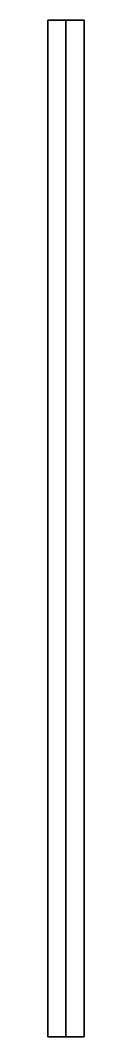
# Model space of a CAD drawing. Extents: x -0.07 to 0.07, y 0 to 3.91.
import ezdxf

# ---------------------------------------------------------------- set-up
doc = ezdxf.new("R2010")
doc.units = 0
doc.layers.add('SUPPORTS', color=5, linetype='CONTINUOUS')

msp = doc.modelspace()

# ---------------------------------------------------------------- linework, layer by layer
at = {"layer": 'SUPPORTS'}
for points in [[(-0.07, 0, 1.72), (0, 0, 1.79), (0, 3.91, 1.53), (-0.07, 3.91, 1.46)], [(0, 0, 1.65), (-0.07, 0, 1.72), (-0.07, 3.91, 1.46), (0, 3.91, 1.39)], [(0, 3.91, 1.53), (0.07, 3.91, 1.46), (0, 3.91, 1.39), (-0.07, 3.91, 1.46)], [(0, 0, 1.79), (0.07, 0, 1.72), (0.07, 3.91, 1.46), (0, 3.91, 1.53)], [(0.07, 0, 1.72), (0, 0, 1.65), (0, 3.91, 1.39), (0.07, 3.91, 1.46)], [(-0.07, 0, 1.72), (0, 0, 1.65), (0.07, 0, 1.72), (0, 0, 1.79)]]:
    msp.add_3dface(points, dxfattribs=at)

doc.saveas('drawing.dxf')
